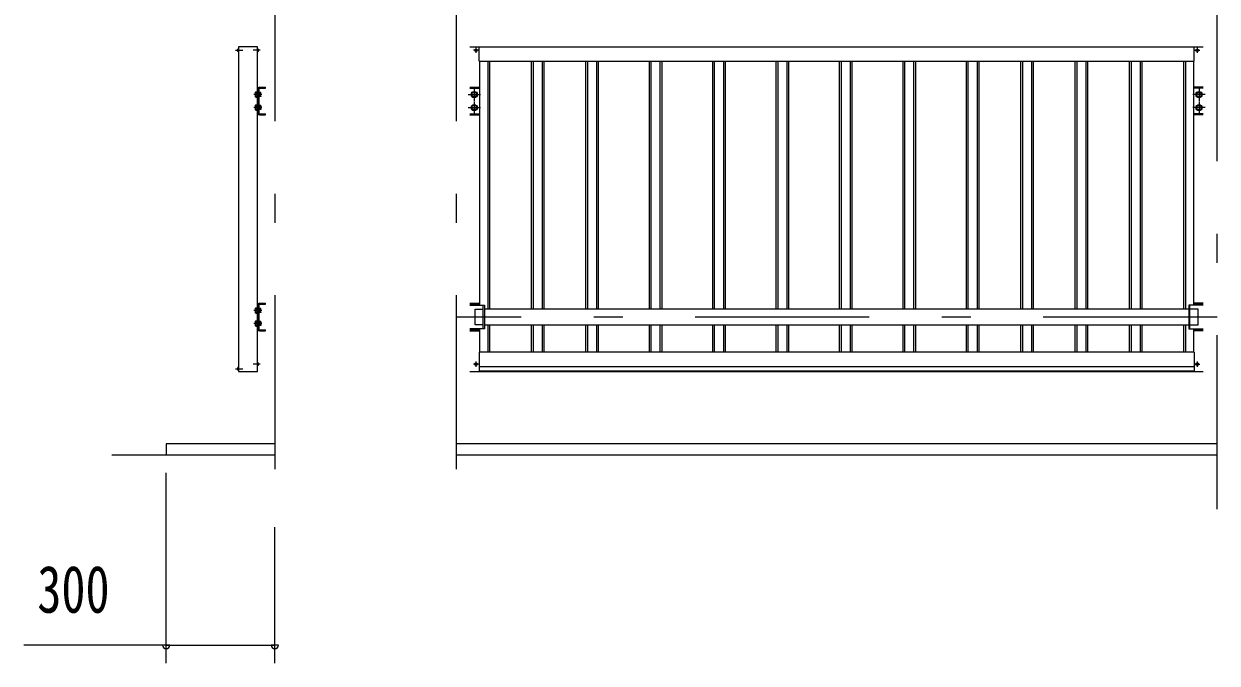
# Model space of a CAD drawing. Units: millimetres, scale not verified. Extents: x -23102 to 23102, y -10150 to 10150.
# Drawn here: x -18583 to -15291, y 1270 to 3034 of the extents above; entities that cross this region are included whole.
import ezdxf
from ezdxf.enums import TextEntityAlignment as Align

# ---------------------------------------------------------------- set-up
doc = ezdxf.new("R2010")
doc.units = ezdxf.units.MM
doc.header["$LTSCALE"] = 40
doc.linetypes.add('USER3', pattern=[24, 12, -5, 2, -5])
for name, color, linetype, lineweight in [('0-2_1-0BOLD', 7, 'Continuous', 18), ('0-3_1-2CENTER', 3, 'USER3', 18), ('0-4_1-4THIN', 4, 'Continuous', 18), ('0-5_1-5DIM', 3, 'Continuous', 18)]:
    doc.layers.add(name, color=color, linetype=linetype, lineweight=lineweight)
doc.styles.add('ＭＳ ゴシック', font='')
doc.styles.get('ＭＳ ゴシック').set_extended_font_data('MS Gothic')

msp = doc.modelspace()

# ---------------------------------------------------------------- linework, layer by layer
at = {"layer": '0-2_1-0BOLD'}
for p, q in [((-17991.33, 2964.17), (-17992.45, 2964.07)), ((-17938.33, 2970.67), (-17991.33, 2970.67)), ((-17938.33, 2847.17), (-17938.33, 2970.67)), ((-17938.33, 2964.17), (-17937.21, 2964.07)), ((-17352.54, 2970.67), (-15328.82, 2970.67)), ((-17327.28, 2930.67), (-17327.28, 2970.67)), ((-15354.07, 2930.67), (-15354.07, 2970.67)), ((-17991.33, 2957.17), (-17992.45, 2957.27)), ((-17991.62, 2957.17), (-17991.33, 2957.17)), ((-17938.33, 2957.17), (-17937.21, 2957.27)), ((-17938.04, 2957.17), (-17938.33, 2957.17)), ((-17336.35, 2960.88), (-17336.94, 2961.49)), ((-17336.35, 2960.46), (-17336.94, 2959.85)), ((-17335.89, 2961.34), (-17336.5, 2961.93)), ((-17335.89, 2960.01), (-17336.5, 2959.42)), ((-17335.47, 2961.34), (-17334.86, 2961.93)), ((-17335.47, 2960.01), (-17334.86, 2959.42)), ((-17335.02, 2960.88), (-17334.43, 2961.49)), ((-17335.02, 2960.46), (-17334.43, 2959.85)), ((-17327.29, 2930.67), (-15354.07, 2930.67)), ((-17325.68, 2930.67), (-17325.68, 2257.67)), ((-15355.67, 2930.67), (-15355.67, 2257.67)), ((-15346.34, 2960.88), (-15346.93, 2961.49)), ((-15346.34, 2960.46), (-15346.93, 2959.85)), ((-15345.88, 2961.34), (-15346.49, 2961.93)), ((-15345.88, 2960.01), (-15346.49, 2959.42)), ((-15345.47, 2961.34), (-15344.85, 2961.93)), ((-15345.47, 2960.01), (-15344.85, 2959.42)), ((-15345.01, 2960.88), (-15344.42, 2961.49)), ((-15345.01, 2960.46), (-15344.42, 2959.85)), ((-17943.93, 2844.97), (-17943.24, 2846.18)), ((-17943.93, 2832.37), (-17943.93, 2844.97)), ((-17943.93, 2832.37), (-17943.24, 2831.17)), ((-17943.24, 2846.18), (-17938.43, 2846.18)), ((-17943.24, 2842.42), (-17938.43, 2842.42)), ((-17943.24, 2834.92), (-17938.43, 2834.92)), ((-17938.43, 2847.17), (-17936.83, 2847.17)), ((-17938.43, 2830.17), (-17938.43, 2847.17)), ((-17936.83, 2854.67), (-17936.83, 2786.67)), ((-17934.53, 2854.67), (-17934.53, 2786.67)), ((-17932.93, 2832.42), (-17934.53, 2832.42)), ((-17929.44, 2844.45), (-17932.93, 2844.45)), ((-17929.44, 2841.56), (-17932.93, 2841.56)), ((-17929.44, 2835.79), (-17932.93, 2835.79)), ((-17932.83, 2858.67), (-17916.83, 2858.67)), ((-17932.83, 2856.37), (-17916.83, 2856.37)), ((-17928.93, 2843.57), (-17929.44, 2844.45)), ((-17928.93, 2833.77), (-17928.93, 2843.57)), ((-17916.83, 2856.37), (-17916.83, 2858.67)), ((-17352.53, 2858.67), (-17325.68, 2858.67)), ((-17352.53, 2856.37), (-17325.68, 2856.37)), ((-17340.68, 2846.18), (-17347.18, 2842.42)), ((-17347.18, 2842.42), (-17347.18, 2834.92)), ((-17334.18, 2842.42), (-17340.68, 2846.18)), ((-15328.82, 2858.67), (-15355.67, 2858.67)), ((-15328.82, 2856.37), (-15355.67, 2856.37)), ((-15347.17, 2842.42), (-15340.67, 2846.18)), ((-15340.67, 2846.18), (-15334.17, 2842.42)), ((-15334.17, 2842.42), (-15334.17, 2834.92)), ((-17943.93, 2808.97), (-17943.24, 2810.18)), ((-17943.93, 2796.37), (-17943.93, 2808.97)), ((-17943.24, 2831.17), (-17938.43, 2831.17)), ((-17943.24, 2810.18), (-17938.43, 2810.18)), ((-17943.24, 2806.42), (-17938.43, 2806.42)), ((-17943.24, 2798.92), (-17938.43, 2798.92)), ((-17938.43, 2830.17), (-17936.83, 2830.17)), ((-17938.43, 2811.17), (-17936.83, 2811.17)), ((-17938.43, 2794.17), (-17938.43, 2811.17)), ((-17938.33, 2811.17), (-17938.33, 2830.17)), ((-17932.93, 2808.92), (-17934.53, 2808.92)), ((-17929.44, 2805.56), (-17932.93, 2805.56)), ((-17929.44, 2799.78), (-17932.93, 2799.78)), ((-17928.93, 2807.57), (-17928.93, 2797.77)), ((-17340.68, 2810.18), (-17347.18, 2806.42)), ((-17347.18, 2806.42), (-17347.18, 2798.92)), ((-17334.18, 2806.42), (-17340.68, 2810.18)), ((-15347.17, 2806.42), (-15340.67, 2810.18)), ((-15340.67, 2810.18), (-15334.17, 2806.42)), ((-15334.17, 2806.42), (-15334.17, 2798.92)), ((-17943.93, 2796.37), (-17943.24, 2795.17)), ((-17943.24, 2795.17), (-17938.43, 2795.17)), ((-17938.43, 2794.17), (-17936.83, 2794.17)), ((-17938.33, 2074.67), (-17938.33, 2794.17)), ((-17929.44, 2796.9), (-17932.93, 2796.9)), ((-17932.83, 2784.97), (-17916.83, 2784.97)), ((-17932.83, 2782.67), (-17916.83, 2782.67)), ((-17928.93, 2797.77), (-17929.44, 2796.9)), ((-17916.83, 2782.67), (-17916.83, 2784.97)), ((-17352.53, 2784.97), (-17325.68, 2784.97)), ((-17352.53, 2782.67), (-17325.68, 2782.67)), ((-15328.82, 2784.97), (-15355.67, 2784.97)), ((-15328.82, 2782.67), (-15355.67, 2782.67)), ((-17943.93, 2248.97), (-17943.24, 2250.18)), ((-17943.93, 2236.37), (-17943.93, 2248.97)), ((-17943.24, 2250.18), (-17938.43, 2250.18)), ((-17943.24, 2246.42), (-17938.43, 2246.42)), ((-17943.24, 2238.92), (-17938.43, 2238.92)), ((-17938.43, 2251.17), (-17936.83, 2251.17)), ((-17938.43, 2234.17), (-17938.43, 2251.17)), ((-17936.83, 2258.67), (-17936.83, 2190.67)), ((-17934.53, 2258.67), (-17934.53, 2190.67)), ((-17929.44, 2248.45), (-17932.93, 2248.45)), ((-17929.44, 2245.56), (-17932.93, 2245.56)), ((-17929.44, 2239.79), (-17932.93, 2239.79)), ((-17932.83, 2262.67), (-17916.83, 2262.67)), ((-17932.83, 2260.37), (-17916.83, 2260.37)), ((-17928.93, 2247.57), (-17929.44, 2248.45)), ((-17928.93, 2237.77), (-17928.93, 2247.57)), ((-17916.83, 2260.37), (-17916.83, 2262.67)), ((-17352.53, 2262.67), (-17325.68, 2262.67)), ((-17352.53, 2260.37), (-17325.68, 2260.37)), ((-17338.17, 2203.32), (-17338.17, 2246.02)), ((-17338.17, 2246.02), (-17315.72, 2246.02)), ((-17315.72, 2191.67), (-17315.72, 2257.67)), ((-15368.83, 2246.02), (-17312.53, 2246.02)), ((-15365.63, 2191.67), (-15365.63, 2257.67)), ((-15343.19, 2246.02), (-15365.63, 2246.02)), ((-15328.83, 2262.67), (-15355.68, 2262.67)), ((-15328.83, 2260.37), (-15355.68, 2260.37)), ((-15343.19, 2203.32), (-15343.19, 2246.02)), ((-17943.93, 2236.37), (-17943.24, 2235.17)), ((-17943.93, 2212.97), (-17943.24, 2214.18)), ((-17943.93, 2200.37), (-17943.93, 2212.97)), ((-17943.24, 2235.17), (-17938.43, 2235.17)), ((-17943.24, 2214.18), (-17938.43, 2214.18)), ((-17943.24, 2210.42), (-17938.43, 2210.42)), ((-17938.43, 2234.17), (-17936.83, 2234.17)), ((-17938.43, 2215.17), (-17936.83, 2215.17)), ((-17938.43, 2198.17), (-17938.43, 2215.17)), ((-17932.93, 2236.42), (-17934.53, 2236.42)), ((-17932.93, 2212.92), (-17934.53, 2212.92)), ((-17929.44, 2209.56), (-17932.93, 2209.56)), ((-17928.93, 2211.57), (-17928.93, 2201.77)), ((-17943.93, 2200.37), (-17943.24, 2199.17)), ((-17943.24, 2202.92), (-17938.43, 2202.92)), ((-17943.24, 2199.17), (-17938.43, 2199.17)), ((-17938.43, 2198.17), (-17936.83, 2198.17)), ((-17929.44, 2203.78), (-17932.93, 2203.78)), ((-17929.44, 2200.9), (-17932.93, 2200.9)), ((-17932.83, 2188.97), (-17916.83, 2188.97)), ((-17932.83, 2186.67), (-17916.83, 2186.67)), ((-17928.93, 2201.77), (-17929.44, 2200.9)), ((-17916.83, 2186.67), (-17916.83, 2188.97)), ((-17352.53, 2188.97), (-17325.68, 2188.97)), ((-17352.53, 2186.67), (-17325.68, 2186.67)), ((-17315.72, 2203.32), (-17338.17, 2203.32)), ((-17325.68, 2191.67), (-17325.68, 2128.07)), ((-17312.53, 2203.32), (-15368.83, 2203.32)), ((-15365.63, 2203.32), (-15343.19, 2203.32)), ((-15328.83, 2188.97), (-15355.68, 2188.97)), ((-15328.83, 2186.67), (-15355.68, 2186.67)), ((-15355.67, 2191.67), (-15355.67, 2128.07)), ((-15354.07, 2128.07), (-17327.29, 2128.07)), ((-17327.28, 2128.07), (-17327.28, 2074.67)), ((-15354.07, 2128.07), (-15354.07, 2074.67)), ((-17991.33, 2085.17), (-17992.45, 2085.07)), ((-17991.33, 2078.17), (-17992.45, 2078.27)), ((-17991.62, 2078.17), (-17991.33, 2078.17)), ((-17938.33, 2098.17), (-17937.21, 2098.07)), ((-17938.33, 2091.17), (-17937.21, 2091.27)), ((-17938.04, 2091.17), (-17938.33, 2091.17)), ((-17352.54, 2074.67), (-15328.82, 2074.67)), ((-17336.35, 2094.88), (-17336.94, 2095.49)), ((-17336.35, 2094.46), (-17336.94, 2093.85)), ((-17335.89, 2095.34), (-17336.5, 2095.93)), ((-17335.89, 2094.01), (-17336.5, 2093.42)), ((-17335.47, 2095.34), (-17334.86, 2095.93)), ((-17335.47, 2094.01), (-17334.86, 2093.42)), ((-17335.02, 2094.88), (-17334.43, 2095.49)), ((-17335.02, 2094.46), (-17334.43, 2093.85)), ((-17327.29, 2088.07), (-15354.07, 2088.07)), ((-17327.29, 2076.27), (-15354.07, 2076.27)), ((-15346.34, 2094.88), (-15346.93, 2095.49)), ((-15346.34, 2094.46), (-15346.93, 2093.85)), ((-15345.88, 2095.34), (-15346.49, 2095.93)), ((-15345.88, 2094.01), (-15346.49, 2093.42)), ((-15345.47, 2095.34), (-15344.85, 2095.93)), ((-15345.47, 2094.01), (-15344.85, 2093.42)), ((-15345.01, 2094.88), (-15344.42, 2095.49)), ((-15345.01, 2094.46), (-15344.42, 2093.85)), ((-18340.69, 1844.67), (-17890.69, 1844.67)), ((-18190.69, 1874.67), (-18190.69, 1844.67)), ((-17890.69, 1874.67), (-18190.69, 1874.67)), ((-15290.69, 1874.67), (-17390.69, 1874.67)), ((-17390.69, 1844.67), (-15290.69, 1844.67))]:
    msp.add_line(p, q, dxfattribs=at)
for points in [[(-17991.33, 2970.67), (-17991.33, 2074.67), (-17938.33, 2074.67)], [(-17932.93, 2832.42), (-17932.93, 2844.92), (-17934.53, 2844.92)], [(-17928.93, 2833.77), (-17929.44, 2832.9), (-17932.93, 2832.9)], [(-17334.18, 2842.42), (-17334.18, 2834.92), (-17340.68, 2831.17), (-17347.18, 2834.92)], [(-15347.17, 2842.42), (-15347.17, 2834.92), (-15340.67, 2831.17), (-15334.17, 2834.92)], [(-17932.93, 2808.92), (-17932.93, 2796.42), (-17934.53, 2796.42)], [(-17928.93, 2807.57), (-17929.44, 2808.45), (-17932.93, 2808.45)], [(-17334.18, 2806.42), (-17334.18, 2798.92), (-17340.68, 2795.17), (-17347.18, 2798.92)], [(-15347.17, 2806.42), (-15347.17, 2798.92), (-15340.67, 2795.17), (-15334.17, 2798.92)], [(-17932.93, 2236.42), (-17932.93, 2248.92), (-17934.53, 2248.92)], [(-17352.52, 2257.67), (-17312.52, 2257.67), (-17312.52, 2191.67), (-17352.52, 2191.67)], [(-15328.83, 2257.67), (-15368.83, 2257.67), (-15368.83, 2191.67), (-15328.83, 2191.67)], [(-17932.93, 2212.92), (-17932.93, 2200.42), (-17934.53, 2200.42)], [(-17928.93, 2237.77), (-17929.44, 2236.9), (-17932.93, 2236.9)], [(-17928.93, 2211.57), (-17929.44, 2212.45), (-17932.93, 2212.45)]]:
    msp.add_lwpolyline(points, dxfattribs=at)
for centre, radius in [((-17335.68, 2960.67), 3.54), ((-15345.67, 2960.67), 3.54), ((-17340.68, 2838.67), 8.5), ((-17340.68, 2838.67), 6.3), ((-15340.67, 2838.67), 8.5), ((-15340.67, 2838.67), 6.3), ((-17340.68, 2802.67), 8.5), ((-17340.68, 2802.67), 6.3), ((-15340.67, 2802.67), 8.5), ((-15340.67, 2802.67), 6.3), ((-17335.68, 2094.67), 3.54), ((-15345.67, 2094.67), 3.54)]:
    msp.add_circle(centre, radius, dxfattribs=at)
for centre, radius, start, end in [((-17992.34, 2962.78), 1.3, 95, 164.11915), ((-17937.33, 2962.78), 1.3, 15.88085, 85), ((-17984.93, 2960.67), 9, 164.11915, 195.88085), ((-17992.34, 2958.57), 1.3, 195.88085, 265), ((-17937.33, 2958.57), 1.3, 275, 344.11915), ((-17944.73, 2960.67), 9, 344.11915, 15.88085), ((-17335.68, 2960.67), 1.5, 123.11206, 146.88794), ((-17335.68, 2960.67), 1.5, 213.11206, 236.88794), ((-17336.57, 2960.67), 0.3, 315.99959, 44.00041), ((-17335.68, 2961.55), 0.3, 225.99959, 314.00041), ((-17335.68, 2959.79), 0.3, 45.99959, 134.00041), ((-17334.8, 2960.67), 0.3, 135.99959, 224.00041), ((-17335.68, 2960.67), 1.5, 33.11206, 56.88794), ((-17335.68, 2960.67), 1.5, 303.11206, 326.88794), ((-15345.67, 2960.67), 1.5, 123.11206, 146.88794), ((-15345.67, 2960.67), 1.5, 213.11206, 236.88794), ((-15346.56, 2960.67), 0.3, 315.99959, 44.00041), ((-15345.67, 2961.55), 0.3, 225.99959, 314.00041), ((-15345.67, 2959.79), 0.3, 45.99959, 134.00041), ((-15344.79, 2960.67), 0.3, 135.99959, 224.00041), ((-15345.67, 2960.67), 1.5, 33.11206, 56.88794), ((-15345.67, 2960.67), 1.5, 303.11206, 326.88794), ((-17941.06, 2844.3), 2.88, 180, 220.72682), ((-17941.06, 2833.04), 2.88, 139.27318, 180), ((-17933.47, 2838.67), 10.46, 158.97459, 201.02541), ((-17932.83, 2854.67), 4, 90, 180), ((-17932.83, 2854.67), 1.7, 90, 180), ((-17931.25, 2843), 2.32, 321.45376, 0), ((-17931.25, 2834.34), 2.32, 0, 38.53143), ((-17937.44, 2838.67), 8.51, 340.16867, 19.82911), ((-17941.06, 2808.3), 2.88, 180, 220.72682), ((-17941.06, 2797.04), 2.88, 139.27318, 180), ((-17933.47, 2802.67), 10.46, 158.97459, 201.02541), ((-17931.25, 2807), 2.32, 321.46857, 0), ((-17931.25, 2798.34), 2.32, 0, 38.54623), ((-17937.44, 2802.67), 8.51, 340.17089, 19.83133), ((-17932.83, 2786.67), 4, 180, 270), ((-17932.83, 2786.67), 1.7, 180, 270), ((-17941.06, 2248.3), 2.88, 180, 220.72682), ((-17941.06, 2237.04), 2.88, 139.27318, 180), ((-17933.47, 2242.67), 10.46, 158.97459, 201.02541), ((-17932.83, 2258.67), 4, 90, 180), ((-17932.83, 2258.67), 1.7, 90, 180), ((-17931.25, 2247), 2.32, 321.45376, 0), ((-17931.25, 2238.34), 2.32, 0, 38.53143), ((-17937.44, 2242.67), 8.51, 340.16867, 19.82911), ((-17941.06, 2212.3), 2.88, 180, 220.72682), ((-17933.47, 2206.67), 10.46, 158.97459, 201.02541), ((-17931.25, 2211), 2.32, 321.46857, 0), ((-17937.44, 2206.67), 8.51, 340.17089, 19.83133), ((-17941.06, 2201.04), 2.88, 139.27318, 180), ((-17932.83, 2190.67), 4, 180, 270), ((-17932.83, 2190.67), 1.7, 180, 270), ((-17931.25, 2202.34), 2.32, 0, 38.54623), ((-17984.93, 2081.67), 9, 164.11915, 195.88085), ((-17992.34, 2083.78), 1.3, 95, 164.11915), ((-17992.34, 2079.57), 1.3, 195.88085, 265), ((-17937.33, 2096.78), 1.3, 15.88085, 85), ((-17937.33, 2092.57), 1.3, 275, 344.11915), ((-17944.73, 2094.67), 9, 344.11915, 15.88085), ((-17335.68, 2094.67), 1.5, 123.11206, 146.88794), ((-17335.68, 2094.67), 1.5, 213.11206, 236.88794), ((-17336.57, 2094.67), 0.3, 315.99959, 44.00041), ((-17335.68, 2095.55), 0.3, 225.99959, 314.00041), ((-17335.68, 2093.79), 0.3, 45.99959, 134.00041), ((-17334.8, 2094.67), 0.3, 135.99959, 224.00041), ((-17335.68, 2094.67), 1.5, 33.11206, 56.88794), ((-17335.68, 2094.67), 1.5, 303.11206, 326.88794), ((-15345.67, 2094.67), 1.5, 123.11206, 146.88794), ((-15345.67, 2094.67), 1.5, 213.11206, 236.88794), ((-15346.56, 2094.67), 0.3, 315.99959, 44.00041), ((-15345.67, 2095.55), 0.3, 225.99959, 314.00041), ((-15345.67, 2093.79), 0.3, 45.99959, 134.00041), ((-15344.79, 2094.67), 0.3, 135.99959, 224.00041), ((-15345.67, 2094.67), 1.5, 33.11206, 56.88794), ((-15345.67, 2094.67), 1.5, 303.11206, 326.88794)]:
    msp.add_arc(centre, radius, start, end, dxfattribs=at)
at = {"layer": '0-3_1-2CENTER'}
for p, q in [((-17890.69, 4204.87), (-17890.69, 1694.67)), ((-17390.69, 4204.87), (-17390.69, 1694.67)), ((-15290.69, 1694.67), (-15290.69, 4204.87)), ((-17335.68, 2967.75), (-17335.68, 2953.59)), ((-15345.67, 2967.75), (-15345.67, 2953.59)), ((-17998.93, 2960.67), (-17979.33, 2960.67)), ((-17930.73, 2960.67), (-17950.33, 2960.67)), ((-17328.6, 2960.67), (-17342.76, 2960.67)), ((-15352.75, 2960.67), (-15338.59, 2960.67)), ((-17926.68, 2838.67), (-17948.84, 2838.67)), ((-17357.68, 2838.67), (-17323.68, 2838.67)), ((-17340.68, 2855.67), (-17340.68, 2821.67)), ((-15323.67, 2838.67), (-15357.67, 2838.67)), ((-15340.67, 2855.67), (-15340.67, 2821.67)), ((-17926.68, 2802.67), (-17948.84, 2802.67)), ((-17357.68, 2802.67), (-17323.68, 2802.67)), ((-17340.68, 2819.67), (-17340.68, 2785.67)), ((-15323.67, 2802.67), (-15357.67, 2802.67)), ((-15340.67, 2819.67), (-15340.67, 2785.67)), ((-17926.68, 2242.67), (-17948.84, 2242.67)), ((-17926.68, 2206.67), (-17948.84, 2206.67)), ((-15290.69, 2224.67), (-17390.68, 2224.67)), ((-17998.93, 2081.67), (-17979.33, 2081.67)), ((-17930.73, 2094.67), (-17950.33, 2094.67)), ((-17328.6, 2094.67), (-17342.76, 2094.67)), ((-17335.68, 2101.75), (-17335.68, 2087.59)), ((-15352.75, 2094.67), (-15338.59, 2094.67)), ((-15345.67, 2101.75), (-15345.67, 2087.59))]:
    msp.add_line(p, q, dxfattribs=at)
at = {"layer": '0-4_1-4THIN'}
for p, q in [((-17303.18, 2930.67), (-17303.18, 2246.02)), ((-17298.18, 2930.67), (-17298.18, 2246.02)), ((-17183.18, 2930.67), (-17183.18, 2246.02)), ((-17178.18, 2930.67), (-17178.18, 2246.02)), ((-17153.18, 2930.67), (-17153.18, 2246.02)), ((-17148.18, 2930.67), (-17148.18, 2246.02)), ((-17033.18, 2930.67), (-17033.18, 2246.02)), ((-17028.18, 2930.67), (-17028.18, 2246.02)), ((-17003.18, 2930.67), (-17003.18, 2246.02)), ((-16998.18, 2930.67), (-16998.18, 2246.02)), ((-16858.18, 2930.67), (-16858.18, 2246.02)), ((-16853.18, 2930.67), (-16853.18, 2246.02)), ((-16828.18, 2930.67), (-16828.18, 2246.02)), ((-16823.18, 2930.67), (-16823.18, 2246.02)), ((-16683.18, 2930.67), (-16683.18, 2246.02)), ((-16678.18, 2930.67), (-16678.18, 2246.02)), ((-16653.18, 2930.67), (-16653.18, 2246.02)), ((-16648.18, 2930.67), (-16648.18, 2246.02)), ((-16508.18, 2930.67), (-16508.18, 2246.02)), ((-16503.18, 2930.67), (-16503.18, 2246.02)), ((-16478.18, 2930.67), (-16478.18, 2246.02)), ((-16473.18, 2930.67), (-16473.18, 2246.02)), ((-16333.18, 2930.67), (-16333.18, 2246.02)), ((-16328.18, 2930.67), (-16328.18, 2246.02)), ((-16303.18, 2930.67), (-16303.18, 2246.02)), ((-16298.18, 2930.67), (-16298.18, 2246.02)), ((-16158.18, 2930.67), (-16158.18, 2246.02)), ((-16153.18, 2930.67), (-16153.18, 2246.02)), ((-16128.18, 2930.67), (-16128.18, 2246.02)), ((-16123.18, 2930.67), (-16123.18, 2246.02)), ((-15983.18, 2930.67), (-15983.18, 2246.02)), ((-15978.18, 2930.67), (-15978.18, 2246.02)), ((-15953.18, 2930.67), (-15953.18, 2246.02)), ((-15948.18, 2930.67), (-15948.18, 2246.02)), ((-15833.18, 2930.67), (-15833.18, 2246.02)), ((-15828.18, 2930.67), (-15828.18, 2246.02)), ((-15803.18, 2930.67), (-15803.18, 2246.02)), ((-15798.18, 2930.67), (-15798.18, 2246.02)), ((-15683.18, 2930.67), (-15683.18, 2246.02)), ((-15678.18, 2930.67), (-15678.18, 2246.02)), ((-15653.18, 2930.67), (-15653.18, 2246.02)), ((-15648.18, 2930.67), (-15648.18, 2246.02)), ((-15533.18, 2930.67), (-15533.18, 2246.02)), ((-15528.18, 2930.67), (-15528.18, 2246.02)), ((-15503.18, 2930.67), (-15503.18, 2246.02)), ((-15498.18, 2930.67), (-15498.18, 2246.02)), ((-15383.18, 2930.67), (-15383.18, 2246.02)), ((-15383.17, 2930.67), (-15383.17, 2246.02)), ((-15378.18, 2930.67), (-15378.18, 2246.02)), ((-15378.17, 2930.67), (-15378.17, 2246.02)), ((-17303.18, 2203.32), (-17303.18, 2128.07)), ((-17298.18, 2203.32), (-17298.18, 2128.07)), ((-17183.18, 2203.32), (-17183.18, 2128.07)), ((-17178.18, 2203.32), (-17178.18, 2128.07)), ((-17153.18, 2203.32), (-17153.18, 2128.07)), ((-17148.18, 2203.32), (-17148.18, 2128.07)), ((-17033.18, 2203.32), (-17033.18, 2128.07)), ((-17028.18, 2203.32), (-17028.18, 2128.07)), ((-17003.18, 2203.32), (-17003.18, 2128.07)), ((-16998.18, 2203.32), (-16998.18, 2128.07)), ((-16858.18, 2203.32), (-16858.18, 2128.07)), ((-16853.18, 2203.32), (-16853.18, 2128.07)), ((-16828.18, 2203.32), (-16828.18, 2128.07)), ((-16823.18, 2203.32), (-16823.18, 2128.07)), ((-16683.18, 2203.32), (-16683.18, 2128.07)), ((-16678.18, 2203.32), (-16678.18, 2128.07)), ((-16653.18, 2203.32), (-16653.18, 2128.07)), ((-16648.18, 2203.32), (-16648.18, 2128.07)), ((-16508.18, 2203.32), (-16508.18, 2128.07)), ((-16503.18, 2203.32), (-16503.18, 2128.07)), ((-16478.18, 2203.32), (-16478.18, 2128.07)), ((-16473.18, 2203.32), (-16473.18, 2128.07)), ((-16333.18, 2203.32), (-16333.18, 2128.07)), ((-16328.18, 2203.32), (-16328.18, 2128.07)), ((-16303.18, 2203.32), (-16303.18, 2128.07)), ((-16298.18, 2203.32), (-16298.18, 2128.07)), ((-16158.18, 2203.32), (-16158.18, 2128.07)), ((-16153.18, 2203.32), (-16153.18, 2128.07)), ((-16128.18, 2203.32), (-16128.18, 2128.07)), ((-16123.18, 2203.32), (-16123.18, 2128.07)), ((-15983.18, 2203.32), (-15983.18, 2128.07)), ((-15978.18, 2203.32), (-15978.18, 2128.07)), ((-15953.18, 2203.32), (-15953.18, 2128.07)), ((-15948.18, 2203.32), (-15948.18, 2128.07)), ((-15833.18, 2203.32), (-15833.18, 2128.07)), ((-15828.18, 2203.32), (-15828.18, 2128.07)), ((-15803.18, 2203.32), (-15803.18, 2128.07)), ((-15798.18, 2203.32), (-15798.18, 2128.07)), ((-15683.18, 2203.32), (-15683.18, 2128.07)), ((-15678.18, 2203.32), (-15678.18, 2128.07)), ((-15653.18, 2203.32), (-15653.18, 2128.07)), ((-15648.18, 2203.32), (-15648.18, 2128.07)), ((-15533.18, 2203.32), (-15533.18, 2128.07)), ((-15528.18, 2203.32), (-15528.18, 2128.07)), ((-15503.18, 2203.32), (-15503.18, 2128.07)), ((-15498.18, 2203.32), (-15498.18, 2128.07)), ((-15383.18, 2203.32), (-15383.18, 2128.07)), ((-15383.17, 2203.32), (-15383.17, 2128.07)), ((-15378.18, 2203.32), (-15378.18, 2128.07)), ((-15378.17, 2203.32), (-15378.17, 2128.07))]:
    msp.add_line(p, q, dxfattribs=at)
at = {"layer": '0-5_1-5DIM'}
for p, q in [((-18190.69, 1269.67), (-18190.69, 1794.67)), ((-17890.69, 1269.67), (-17890.69, 1644.67)), ((-18190.69, 1319.67), (-18583.19, 1319.67)), ((-18180.69, 1319.67), (-18200.69, 1319.67)), ((-18180.69, 1319.67), (-18200.69, 1319.67)), ((-18190.69, 1319.67), (-17890.69, 1319.67)), ((-17880.69, 1319.67), (-17900.69, 1319.67))]:
    msp.add_line(p, q, dxfattribs=at)
for centre in [(-18190.69, 1319.67), (-18190.69, 1319.67), (-17890.69, 1319.67)]:
    msp.add_arc(centre, 10, 180, 0, dxfattribs=at)

# ---------------------------------------------------------------- texts
at = {"layer": '0-5_1-5DIM', "color": 7, "style": 'ＭＳ ゴシック', "width": 0.75}
msp.add_text('300', height=130.2, dxfattribs=at).set_placement((-18546.04, 1369.67), align=Align.BOTTOM_LEFT)

doc.saveas('drawing.dxf')
